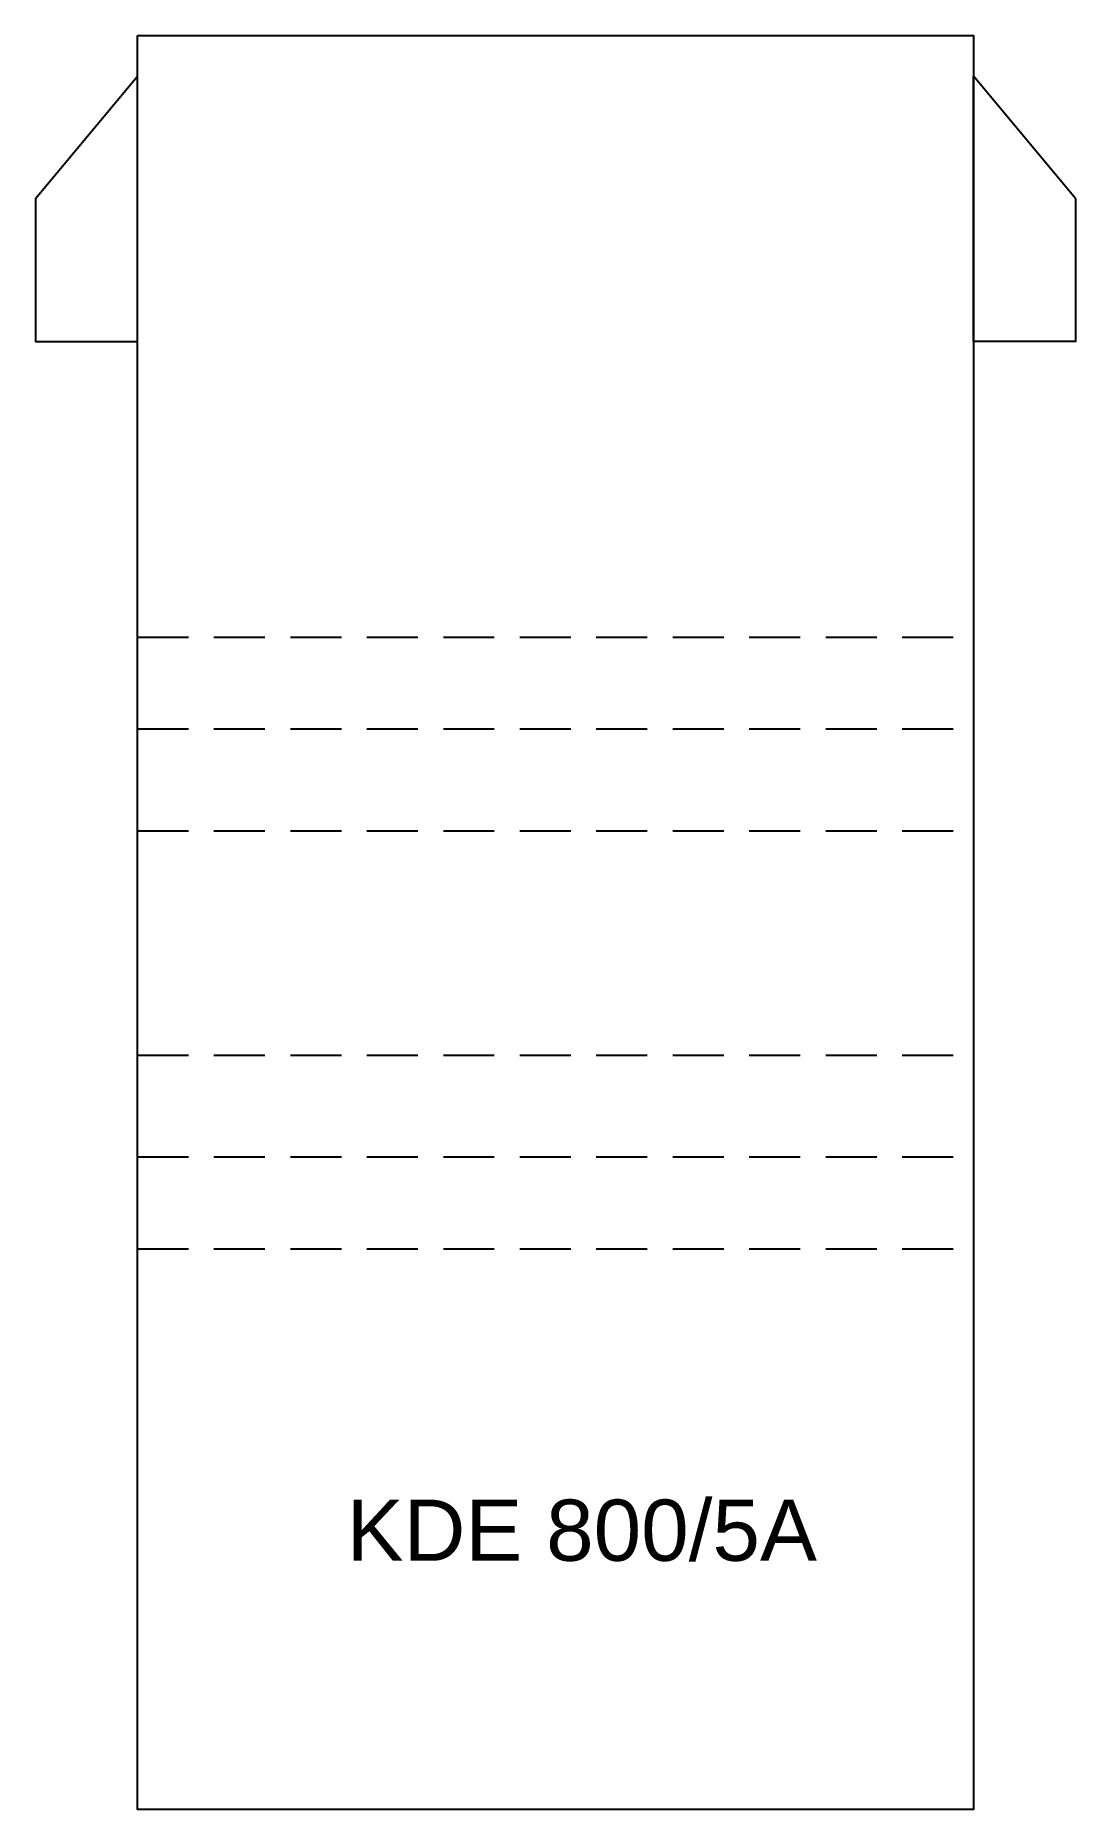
# Model space of a CAD drawing. Header units: millimetres. Extents: x 0 to 51, y 0 to 87.
import ezdxf

# ---------------------------------------------------------------- set-up
doc = ezdxf.new("R2010")
doc.units = ezdxf.units.MM
doc.linetypes.add('ASVLTYPE', pattern=[0.75, 0.5, -0.25])

# ---------------------------------------------------------------- blocks, each defined once
blk = doc.blocks.new('KDE 800A-3')
at = {"color": 85}
for p, q in [((83143.289, 41918.943), (83148.289, 41924.943)), ((83194.289, 41918.943), (83189.289, 41924.943))]:
    blk.add_line(p, q, dxfattribs=at)
at = {"color": 85, "linetype": 'ASVLTYPE', "ltscale": 5}
for p, q in [((83148.289, 41897.443), (83189.289, 41897.443)), ((83148.289, 41892.943), (83189.289, 41892.943)), ((83148.289, 41887.943), (83189.289, 41887.943)), ((83148.289, 41876.943), (83189.289, 41876.943)), ((83148.289, 41871.943), (83189.289, 41871.943)), ((83148.289, 41867.443), (83189.289, 41867.443))]:
    blk.add_line(p, q, dxfattribs=at)
at = {"color": 85}
blk.add_lwpolyline([(83148.289, 41926.943), (83189.289, 41926.943), (83189.289, 41839.943), (83148.289, 41839.943)], close=True, dxfattribs=at)
for points in [[(83143.289, 41918.943), (83143.289, 41911.943), (83148.289, 41911.943), (83148.289, 41924.943)], [(83194.289, 41918.943), (83194.289, 41911.943), (83189.289, 41911.943), (83189.289, 41924.943)]]:
    blk.add_lwpolyline(points, dxfattribs=at)
at = {"color": 85, "insert": (83170.08, 41853.619), "char_height": 3, "attachment_point": 5}
blk.add_mtext('{\\fArial|b0|i0|c0|p34;KDE 800/5A}', dxfattribs=at)

msp = doc.modelspace()

# ---------------------------------------------------------------- block references
at = {"color": 2}
msp.add_blockref('KDE 800A-3', (-83143.289, -41839.943), dxfattribs=at)

doc.saveas('drawing.dxf')
